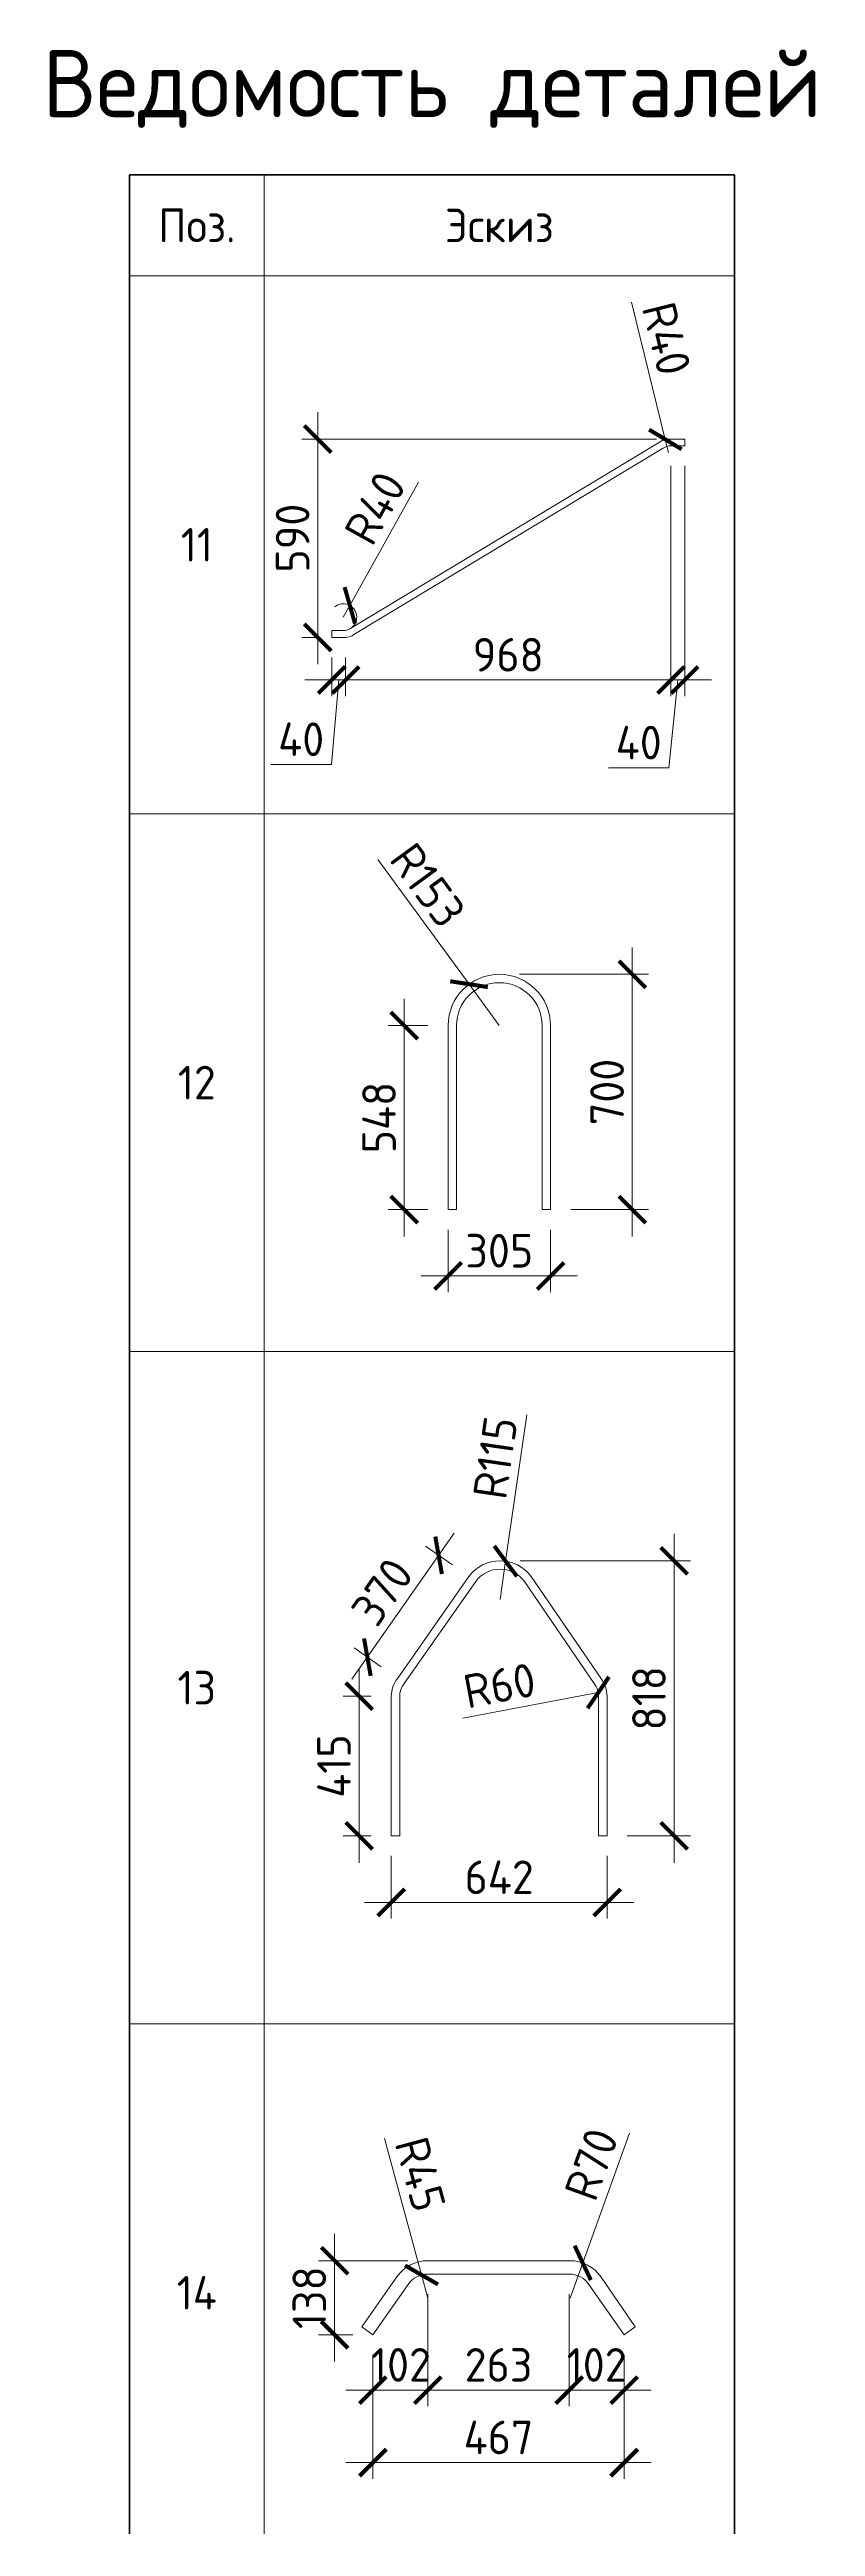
# Model space of a CAD drawing. Header units: millimetres. Extents: x -65574 to 111613, y -106550 to -50518.
# Drawn here: x 110473 to 111613, y -69843 to -66158 of the extents above; entities that cross this region are included whole.
import ezdxf

# ---------------------------------------------------------------- set-up
doc = ezdxf.new("R2010")
doc.units = ezdxf.units.MM
doc.layers.get('Defpoints').update_dxf_attribs({"color": 6})
doc.styles.add('GOST-2.304_Type-B', font='GOST Common.ttf')
doc.dimstyles.new('УРСТ', dxfattribs={"dimtxt": 2.5, "dimasz": 2, "dimexe": 1.2, "dimexo": 1.5, "dimtad": 1, "dimdec": 0, "dimrnd": 1, "dimtxsty": 'GOST-2.304_Type-B', "dimblk": 'ARCHTICK', "dimcen": 2, "dimdle": 2, "dimazin": 3, "dimtfac": 1, "dimtdec": 0, "dimtmove": 1, "dimatfit": 0, "dimldrblk": 'NONE', "dimlwd": 15, "dimlwe": 15, "dimarcsym": 0})

# ---------------------------------------------------------------- blocks, each defined once
blk = doc.blocks.new('*T36')
at = {"color": 7, "lineweight": 50, "transparency": 16777216}
for p, q in [((0, 0), (900, 0)), ((0, 0), (0, -6910)), ((900, 0), (900, -6910)), ((0, -6910), (900, -6910))]:
    blk.add_line(p, q, dxfattribs=at)
at = {"color": 7, "lineweight": 20, "transparency": 16777216}
for p, q in [((200, 0), (200, -6910)), ((0, -150), (900, -150)), ((0, -950), (900, -950)), ((0, -1750), (900, -1750)), ((0, -2750), (900, -2750)), ((0, -3550), (900, -3550)), ((200, -4350), (900, -4350)), ((0, -4990), (900, -4990))]:
    blk.add_line(p, q, dxfattribs=at)
at = {"color": 0, "lineweight": -2, "transparency": 16777216}
blk.add_line((0, -4350), (200, -4350), dxfattribs=at)
at = {"color": 7, "lineweight": 15, "transparency": 16777216}
blk.add_line((0, -5630), (900, -5630), dxfattribs=at)
at = {"color": 7, "lineweight": -2, "transparency": 16777216}
blk.add_line((0, -6270), (900, -6270), dxfattribs=at)
at = {"transparency": 16777216, "attachment_point": 5, "style": 'GOST-2.304_Type-B'}
for s, insert, char_height, width in [('Поз.', (100, -75), 50, 199.4), ('{\\H20x;Эскиз}', (550, -75), 2.5, 699.4), ('{\\H0.28571x;11}', (100, -550), 175, 199.4), ('12', (100, -1350), 50, 199.4), ('{\\H0.28571x;13}', (100, -2250), 175, 199.4), ('14', (100, -3150), 50, 199.4), ('{\\H0.28571x;15}', (100, -3950), 175, 199.4), ('Ф1', (100, -4670), 50, 199.4), ('Ф2', (100, -5310), 50, 199.4), ('Ф3', (100, -5950), 50, 199.4), ('Ф4', (100, -6590), 50, 199.4)]:
    blk.add_mtext(s, dxfattribs=dict(at, insert=insert, char_height=char_height, width=width))
blk = doc.blocks.new('_ArchTick')
at = {"color": 0, "linetype": 'ByBlock', "const_width": 0.15}
blk.add_lwpolyline([(-0.5, -0.5), (0.5, 0.5)], dxfattribs=at)
blk = doc.blocks.new('*D40')
at = {"color": 0, "lineweight": 15, "transparency": 16777216}
for p, q in [((111001, -67570.1), (111001, -67923.8)), ((111036.2, -67610.1), (110977, -67610.1)), ((111036.2, -67883.8), (110977, -67883.8))]:
    blk.add_line(p, q, dxfattribs=at)
at = {"layer": 'Defpoints', "color": 0, "lineweight": -2, "transparency": 16777216}
for p in [(111066.2, -67610.1), (111001, -67883.8), (111066.2, -67883.8)]:
    blk.add_point(p, dxfattribs=at)
at = {"color": 0, "lineweight": 15, "transparency": 16777216, "xscale": 40, "yscale": 40, "zscale": 40}
for p, rotation in [((111001, -67610.1), 90), ((111001, -67883.8), 270)]:
    blk.add_blockref('_ArchTick', p, dxfattribs=dict(at, rotation=rotation))
at = {"color": 0, "lineweight": 15, "transparency": 16777216, "insert": (110963.5, -67746.9), "char_height": 50, "attachment_point": 5, "rotation": 90, "style": 'GOST-2.304_Type-B'}
blk.add_mtext('\\A1;548', dxfattribs=at)
blk = doc.blocks.new('_None')
blk = doc.blocks.new('*D100')
at = {"color": 0, "lineweight": 15, "transparency": 16777216}
for p, q in [((111340.3, -67493.8), (111340.3, -67923.8)), ((111172.4, -67533.8), (111364.3, -67533.8)), ((111248.7, -67883.8), (111364.3, -67883.8))]:
    blk.add_line(p, q, dxfattribs=at)
at = {"layer": 'Defpoints', "color": 0, "lineweight": -2, "transparency": 16777216}
for p in [(111142.4, -67533.8), (111218.7, -67883.8), (111340.3, -67883.8)]:
    blk.add_point(p, dxfattribs=at)
at = {"color": 0, "lineweight": 15, "transparency": 16777216, "xscale": 40, "yscale": 40, "zscale": 40}
for p, rotation in [((111340.3, -67533.8), 90), ((111340.3, -67883.8), 270)]:
    blk.add_blockref('_ArchTick', p, dxfattribs=dict(at, rotation=rotation))
at = {"color": 0, "lineweight": 15, "transparency": 16777216, "insert": (111302.8, -67708.8), "char_height": 50, "attachment_point": 5, "rotation": 90, "style": 'GOST-2.304_Type-B'}
blk.add_mtext('\\A1;700', dxfattribs=at)
blk = doc.blocks.new('*D101')
at = {"color": 0, "lineweight": 15, "transparency": 16777216}
for p, q in [((111066.2, -67913.8), (111066.2, -68006.5)), ((111218.7, -67913.8), (111218.7, -68006.5)), ((111026.2, -67982.5), (111258.7, -67982.5))]:
    blk.add_line(p, q, dxfattribs=at)
at = {"layer": 'Defpoints', "color": 0, "lineweight": -2, "transparency": 16777216}
for p in [(111066.2, -67883.8), (111218.7, -67883.8), (111218.7, -67982.5)]:
    blk.add_point(p, dxfattribs=at)
at = {"color": 0, "lineweight": 15, "transparency": 16777216, "xscale": 40, "yscale": 40, "zscale": 40, "rotation": 180}
blk.add_blockref('_ArchTick', (111066.2, -67982.5), dxfattribs=at)
at = {"color": 0, "lineweight": 15, "transparency": 16777216, "xscale": 40, "yscale": 40, "zscale": 40}
blk.add_blockref('_ArchTick', (111218.7, -67982.5), dxfattribs=at)
at = {"color": 0, "lineweight": 15, "transparency": 16777216, "insert": (111142.4, -67945), "char_height": 50, "attachment_point": 5, "style": 'GOST-2.304_Type-B'}
blk.add_mtext('\\A1;305', dxfattribs=at)
blk = doc.blocks.new('*D102')
at = {"color": 0, "lineweight": 15, "transparency": 16777216}
for p in [(110961.5, -67363), (111142.4, -67610.1)]:
    blk.add_line(p, (111097.4, -67548.5), dxfattribs=at)
at = {"layer": 'Defpoints', "color": 0, "lineweight": -2, "transparency": 16777216}
for p in [(111097.4, -67548.5), (111142.4, -67610.1)]:
    blk.add_point(p, dxfattribs=at)
at = {"color": 0, "lineweight": 15, "transparency": 16777216, "xscale": 40, "yscale": 40, "zscale": 40, "rotation": 306.213549739436}
blk.add_blockref('_ArchTick', (111097.4, -67548.5), dxfattribs=at)
at = {"color": 0, "lineweight": 15, "transparency": 16777216, "insert": (111036.1, -67401.3), "char_height": 50, "attachment_point": 5, "rotation": 306.2135, "style": 'GOST-2.304_Type-B'}
blk.add_mtext('\\A1;R153', dxfattribs=at)
blk = doc.blocks.new('*D103')
at = {"color": 0, "lineweight": 15, "transparency": 16777216}
for p, q in [((110893.2, -67062.6), (110893.2, -67120)), ((110913.8, -67062.6), (110913.8, -67120)), ((110893.2, -67096), (110853.2, -67096)), ((110903.5, -67096), (110892.6, -67221.7)), ((110893.2, -67096), (110913.8, -67096)), ((110893.2, -67096), (110913.8, -67096)), ((110913.8, -67096), (110953.8, -67096)), ((110892.6, -67221.7), (110802.6, -67221.7))]:
    blk.add_line(p, q, dxfattribs=at)
at = {"layer": 'Defpoints', "color": 0, "lineweight": -2, "transparency": 16777216}
for p in [(110893.2, -67032.6), (110913.8, -67032.6), (110913.8, -67096)]:
    blk.add_point(p, dxfattribs=at)
at = {"color": 0, "lineweight": 15, "transparency": 16777216, "xscale": 40, "yscale": 40, "zscale": 40}
blk.add_blockref('_ArchTick', (110893.2, -67096), dxfattribs=at)
at = {"color": 0, "lineweight": 15, "transparency": 16777216, "xscale": 40, "yscale": 40, "zscale": 40, "rotation": 180}
blk.add_blockref('_ArchTick', (110913.8, -67096), dxfattribs=at)
at = {"color": 0, "lineweight": 15, "transparency": 16777216, "insert": (110847.6, -67184.2), "char_height": 50, "attachment_point": 5, "style": 'GOST-2.304_Type-B'}
blk.add_mtext('\\A1;40', dxfattribs=at)
blk = doc.blocks.new('*D104')
at = {"color": 0, "lineweight": 15, "transparency": 16777216}
for p, q in [((111397.7, -66777.6), (111397.7, -67120)), ((111418.2, -66777.6), (111418.2, -67120)), ((111397.7, -67096), (111357.7, -67096)), ((111408, -67096), (111394.8, -67226.7)), ((111397.7, -67096), (111418.2, -67096)), ((111397.7, -67096), (111418.2, -67096)), ((111418.2, -67096), (111458.2, -67096)), ((111394.8, -67226.7), (111304.8, -67226.7))]:
    blk.add_line(p, q, dxfattribs=at)
at = {"layer": 'Defpoints', "color": 0, "lineweight": -2, "transparency": 16777216}
for p in [(111397.7, -66747.6), (111418.2, -66747.6), (111418.2, -67096)]:
    blk.add_point(p, dxfattribs=at)
at = {"color": 0, "lineweight": 15, "transparency": 16777216, "xscale": 40, "yscale": 40, "zscale": 40}
blk.add_blockref('_ArchTick', (111397.7, -67096), dxfattribs=at)
at = {"color": 0, "lineweight": 15, "transparency": 16777216, "xscale": 40, "yscale": 40, "zscale": 40, "rotation": 180}
blk.add_blockref('_ArchTick', (111418.2, -67096), dxfattribs=at)
at = {"color": 0, "lineweight": 15, "transparency": 16777216, "insert": (111349.8, -67189.2), "char_height": 50, "attachment_point": 5, "style": 'GOST-2.304_Type-B'}
blk.add_mtext('\\A1;40', dxfattribs=at)
blk = doc.blocks.new('*D105')
at = {"color": 0, "lineweight": 15, "transparency": 16777216}
for p, q in [((110872.4, -66697.6), (110872.4, -67072.6)), ((111376.2, -66737.6), (110848.4, -66737.6)), ((110873.5, -67032.6), (110848.4, -67032.6))]:
    blk.add_line(p, q, dxfattribs=at)
at = {"layer": 'Defpoints', "color": 0, "lineweight": -2, "transparency": 16777216}
for p in [(111406.2, -66737.6), (110872.4, -67032.6), (110903.5, -67032.6)]:
    blk.add_point(p, dxfattribs=at)
at = {"color": 0, "lineweight": 15, "transparency": 16777216, "xscale": 40, "yscale": 40, "zscale": 40}
for p, rotation in [((110872.4, -66737.6), 90), ((110872.4, -67032.6), 270)]:
    blk.add_blockref('_ArchTick', p, dxfattribs=dict(at, rotation=rotation))
at = {"color": 0, "lineweight": 15, "transparency": 16777216, "insert": (110834.9, -66885.1), "char_height": 50, "attachment_point": 5, "rotation": 90, "style": 'GOST-2.304_Type-B'}
blk.add_mtext('\\A1;590', dxfattribs=at)
blk = doc.blocks.new('*D106')
at = {"color": 0, "lineweight": 15, "transparency": 16777216}
for p, q in [((111397.7, -66777.6), (111397.7, -67120)), ((110913.8, -67062.6), (110913.8, -67120)), ((110873.8, -67096), (111437.7, -67096))]:
    blk.add_line(p, q, dxfattribs=at)
at = {"layer": 'Defpoints', "color": 0, "lineweight": -2, "transparency": 16777216}
for p in [(111397.7, -66747.6), (110913.8, -67032.6), (111397.7, -67096)]:
    blk.add_point(p, dxfattribs=at)
at = {"color": 0, "lineweight": 15, "transparency": 16777216, "xscale": 40, "yscale": 40, "zscale": 40, "rotation": 180}
blk.add_blockref('_ArchTick', (110913.8, -67096), dxfattribs=at)
at = {"color": 0, "lineweight": 15, "transparency": 16777216, "xscale": 40, "yscale": 40, "zscale": 40}
blk.add_blockref('_ArchTick', (111397.7, -67096), dxfattribs=at)
at = {"color": 0, "lineweight": 15, "transparency": 16777216, "insert": (111155.7, -67058.5), "char_height": 50, "attachment_point": 5, "style": 'GOST-2.304_Type-B'}
blk.add_mtext('\\A1;968', dxfattribs=at)
blk = doc.blocks.new('*D114')
at = {"color": 0, "lineweight": 15, "transparency": 16777216}
for p in [(111339.3, -66534.3), (111394.2, -66757.6)]:
    blk.add_line(p, (111389.4, -66738.2), dxfattribs=at)
at = {"layer": 'Defpoints', "color": 0, "lineweight": -2, "transparency": 16777216}
for p in [(111389.4, -66738.2), (111394.2, -66757.6)]:
    blk.add_point(p, dxfattribs=at)
at = {"color": 0, "lineweight": 15, "transparency": 16777216, "xscale": 40, "yscale": 40, "zscale": 40, "rotation": 283.8245501433294}
blk.add_blockref('_ArchTick', (111389.4, -66738.2), dxfattribs=at)
at = {"color": 0, "lineweight": 15, "transparency": 16777216, "insert": (111391.2, -66588.4), "char_height": 50, "attachment_point": 5, "rotation": 283.8246, "style": 'GOST-2.304_Type-B'}
blk.add_mtext('\\A1;R40', dxfattribs=at)
blk = doc.blocks.new('*D115')
at = {"color": 0, "lineweight": 15, "transparency": 16777216}
for p, q in [((110933.9, -68855.2), (110933.9, -68567.7)), ((110951.7, -68607.7), (110909.9, -68607.7)), ((110951.7, -68815.2), (110909.9, -68815.2))]:
    blk.add_line(p, q, dxfattribs=at)
at = {"layer": 'Defpoints', "color": 0, "lineweight": -2, "transparency": 16777216}
for p in [(110933.9, -68607.7), (110981.7, -68607.7), (110981.7, -68815.2)]:
    blk.add_point(p, dxfattribs=at)
at = {"color": 0, "lineweight": 15, "transparency": 16777216, "xscale": 40, "yscale": 40, "zscale": 40}
for p, rotation in [((110933.9, -68607.7), 90), ((110933.9, -68815.2), 270)]:
    blk.add_blockref('_ArchTick', p, dxfattribs=dict(at, rotation=rotation))
at = {"color": 0, "lineweight": 15, "transparency": 16777216, "insert": (110896.4, -68711.5), "char_height": 50, "attachment_point": 5, "rotation": 90, "style": 'GOST-2.304_Type-B'}
blk.add_mtext('\\A1;415', dxfattribs=at)
blk = doc.blocks.new('*D116')
at = {"color": 0, "lineweight": 15, "transparency": 16777216}
for p, q in [((111075.1, -68365.2), (110923.2, -68582.2)), ((111072.6, -68412.3), (111032.5, -68384.2)), ((110966.6, -68563.8), (110926.5, -68535.7))]:
    blk.add_line(p, q, dxfattribs=at)
at = {"layer": 'Defpoints', "color": 0, "lineweight": -2, "transparency": 16777216}
for p in [(111097.2, -68429.5), (110946.1, -68549.5), (110991.2, -68581)]:
    blk.add_point(p, dxfattribs=at)
at = {"color": 0, "lineweight": 15, "transparency": 16777216, "xscale": 40, "yscale": 40, "zscale": 40}
for p, rotation in [((111052.1, -68398), 55.01429534462169), ((110946.1, -68549.5), 235.0142953446217)]:
    blk.add_blockref('_ArchTick', p, dxfattribs=dict(at, rotation=rotation))
at = {"color": 0, "lineweight": 15, "transparency": 16777216, "insert": (110968.4, -68452.2), "char_height": 50, "attachment_point": 5, "rotation": 55.0143, "style": 'GOST-2.304_Type-B'}
blk.add_mtext('\\A1;370', dxfattribs=at)
blk = doc.blocks.new('*D117')
at = {"color": 0, "lineweight": 15, "transparency": 16777216}
for p, q in [((111402.6, -68366.1), (111402.6, -68855.2)), ((111173.5, -68406.1), (111426.6, -68406.1)), ((111332.7, -68815.2), (111426.6, -68815.2))]:
    blk.add_line(p, q, dxfattribs=at)
at = {"layer": 'Defpoints', "color": 0, "lineweight": -2, "transparency": 16777216}
for p in [(111143.5, -68406.1), (111302.7, -68815.2), (111402.6, -68815.2)]:
    blk.add_point(p, dxfattribs=at)
at = {"color": 0, "lineweight": 15, "transparency": 16777216, "xscale": 40, "yscale": 40, "zscale": 40}
for p, rotation in [((111402.6, -68406.1), 90), ((111402.6, -68815.2), 270)]:
    blk.add_blockref('_ArchTick', p, dxfattribs=dict(at, rotation=rotation))
at = {"color": 0, "lineweight": 15, "transparency": 16777216, "insert": (111365.1, -68610.7), "char_height": 50, "attachment_point": 5, "rotation": 90, "style": 'GOST-2.304_Type-B'}
blk.add_mtext('\\A1;818', dxfattribs=at)
blk = doc.blocks.new('*D118')
at = {"color": 0, "lineweight": 15, "transparency": 16777216}
for p, q in [((110981.7, -68845.2), (110981.7, -68938.4)), ((111302.7, -68845.2), (111302.7, -68938.4)), ((110941.7, -68914.4), (111342.7, -68914.4))]:
    blk.add_line(p, q, dxfattribs=at)
at = {"layer": 'Defpoints', "color": 0, "lineweight": -2, "transparency": 16777216}
for p in [(110981.7, -68815.2), (111302.7, -68815.2), (111302.7, -68914.4)]:
    blk.add_point(p, dxfattribs=at)
at = {"color": 0, "lineweight": 15, "transparency": 16777216, "xscale": 40, "yscale": 40, "zscale": 40, "rotation": 180}
blk.add_blockref('_ArchTick', (110981.7, -68914.4), dxfattribs=at)
at = {"color": 0, "lineweight": 15, "transparency": 16777216, "xscale": 40, "yscale": 40, "zscale": 40}
blk.add_blockref('_ArchTick', (111302.7, -68914.4), dxfattribs=at)
at = {"color": 0, "lineweight": 15, "transparency": 16777216, "insert": (111142.2, -68876.9), "char_height": 50, "attachment_point": 5, "style": 'GOST-2.304_Type-B'}
blk.add_mtext('\\A1;642', dxfattribs=at)
blk = doc.blocks.new('*D119')
at = {"color": 0, "lineweight": 15, "transparency": 16777216}
blk.add_line((111088.2, -68640.1), (111289.7, -68602.2), dxfattribs=at)
at = {"layer": 'Defpoints', "color": 0, "lineweight": -2, "transparency": 16777216}
for p in [(111260.2, -68607.7), (111289.7, -68602.2)]:
    blk.add_point(p, dxfattribs=at)
at = {"color": 0, "lineweight": 15, "transparency": 16777216, "xscale": 40, "yscale": 40, "zscale": 40, "rotation": 10.66693131159625}
blk.add_blockref('_ArchTick', (111289.7, -68602.2), dxfattribs=at)
at = {"color": 0, "lineweight": 15, "transparency": 16777216, "insert": (111142.7, -68591.7), "char_height": 50, "attachment_point": 5, "rotation": 10.6669, "style": 'GOST-2.304_Type-B'}
blk.add_mtext('\\A1;R60', dxfattribs=at)
blk = doc.blocks.new('*D120')
at = {"color": 0, "lineweight": 15, "transparency": 16777216}
for p in [(111183.6, -68189.1), (111143.5, -68463.6)]:
    blk.add_line(p, (111151.8, -68406.8), dxfattribs=at)
at = {"layer": 'Defpoints', "color": 0, "lineweight": -2, "transparency": 16777216}
for p in [(111151.8, -68406.8), (111143.5, -68463.6)]:
    blk.add_point(p, dxfattribs=at)
at = {"color": 0, "lineweight": 15, "transparency": 16777216, "xscale": 40, "yscale": 40, "zscale": 40, "rotation": 261.6874365820294}
blk.add_blockref('_ArchTick', (111151.8, -68406.8), dxfattribs=at)
at = {"color": 0, "lineweight": 15, "transparency": 16777216, "insert": (111136.4, -68252.9), "char_height": 50, "attachment_point": 5, "rotation": 81.6874, "style": 'GOST-2.304_Type-B'}
blk.add_mtext('\\A1;R115', dxfattribs=at)
blk = doc.blocks.new('*D93')
at = {"color": 0, "lineweight": 15, "transparency": 16777216}
for p, q in [((110897.3, -69407.2), (110897.3, -69597.3)), ((111006.1, -69447.2), (110873.3, -69447.2)), ((110924.3, -69557.3), (110873.3, -69557.3))]:
    blk.add_line(p, q, dxfattribs=at)
at = {"layer": 'Defpoints', "color": 0, "lineweight": -2, "transparency": 16777216}
for p in [(111036.1, -69447.2), (110897.3, -69557.3), (110954.3, -69557.3)]:
    blk.add_point(p, dxfattribs=at)
at = {"color": 0, "lineweight": 15, "transparency": 16777216, "xscale": 40, "yscale": 40, "zscale": 40}
for p, rotation in [((110897.3, -69447.2), 90), ((110897.3, -69557.3), 270)]:
    blk.add_blockref('_ArchTick', p, dxfattribs=dict(at, rotation=rotation))
at = {"color": 0, "lineweight": 15, "transparency": 16777216, "insert": (110859.8, -69502.2), "char_height": 50, "attachment_point": 5, "rotation": 90, "style": 'GOST-2.304_Type-B'}
blk.add_mtext('\\A1;138', dxfattribs=at)
blk = doc.blocks.new('*D94')
at = {"color": 0, "lineweight": 15, "transparency": 16777216}
for p, q in [((111036.1, -69497.2), (111036.1, -69663.7)), ((110954.3, -69587.3), (110954.3, -69663.7)), ((110914.3, -69639.7), (111076.1, -69639.7))]:
    blk.add_line(p, q, dxfattribs=at)
at = {"layer": 'Defpoints', "color": 0, "lineweight": -2, "transparency": 16777216}
for p in [(111036.1, -69467.2), (110954.3, -69557.3), (111036.1, -69639.7)]:
    blk.add_point(p, dxfattribs=at)
at = {"color": 0, "lineweight": 15, "transparency": 16777216, "xscale": 40, "yscale": 40, "zscale": 40, "rotation": 180}
blk.add_blockref('_ArchTick', (110954.3, -69639.7), dxfattribs=at)
at = {"color": 0, "lineweight": 15, "transparency": 16777216, "xscale": 40, "yscale": 40, "zscale": 40}
blk.add_blockref('_ArchTick', (111036.1, -69639.7), dxfattribs=at)
at = {"color": 0, "lineweight": 15, "transparency": 16777216, "insert": (110996.1, -69602.2), "char_height": 50, "attachment_point": 5, "style": 'GOST-2.304_Type-B'}
blk.add_mtext('\\A1;102', dxfattribs=at)
blk = doc.blocks.new('*D95')
at = {"color": 0, "lineweight": 15, "transparency": 16777216}
for p, q in [((111036.1, -69497.2), (111036.1, -69663.7)), ((111246.4, -69497.2), (111246.4, -69663.7)), ((110996.1, -69639.7), (111286.4, -69639.7))]:
    blk.add_line(p, q, dxfattribs=at)
at = {"layer": 'Defpoints', "color": 0, "lineweight": -2, "transparency": 16777216}
for p in [(111036.1, -69467.2), (111246.4, -69467.2), (111246.4, -69639.7)]:
    blk.add_point(p, dxfattribs=at)
at = {"color": 0, "lineweight": 15, "transparency": 16777216, "xscale": 40, "yscale": 40, "zscale": 40, "rotation": 180}
blk.add_blockref('_ArchTick', (111036.1, -69639.7), dxfattribs=at)
at = {"color": 0, "lineweight": 15, "transparency": 16777216, "xscale": 40, "yscale": 40, "zscale": 40}
blk.add_blockref('_ArchTick', (111246.4, -69639.7), dxfattribs=at)
at = {"color": 0, "lineweight": 15, "transparency": 16777216, "insert": (111141.2, -69602.2), "char_height": 50, "attachment_point": 5, "style": 'GOST-2.304_Type-B'}
blk.add_mtext('\\A1;263', dxfattribs=at)
blk = doc.blocks.new('*D96')
at = {"color": 0, "lineweight": 15, "transparency": 16777216}
for p, q in [((111246.4, -69497.2), (111246.4, -69663.7)), ((111328.2, -69587.3), (111328.2, -69663.7)), ((111206.4, -69639.7), (111368.2, -69639.7))]:
    blk.add_line(p, q, dxfattribs=at)
at = {"layer": 'Defpoints', "color": 0, "lineweight": -2, "transparency": 16777216}
for p in [(111246.4, -69467.2), (111328.2, -69557.3), (111328.2, -69639.7)]:
    blk.add_point(p, dxfattribs=at)
at = {"color": 0, "lineweight": 15, "transparency": 16777216, "xscale": 40, "yscale": 40, "zscale": 40, "rotation": 180}
blk.add_blockref('_ArchTick', (111246.4, -69639.7), dxfattribs=at)
at = {"color": 0, "lineweight": 15, "transparency": 16777216, "xscale": 40, "yscale": 40, "zscale": 40}
blk.add_blockref('_ArchTick', (111328.2, -69639.7), dxfattribs=at)
at = {"color": 0, "lineweight": 15, "transparency": 16777216, "insert": (111287.3, -69602.2), "char_height": 50, "attachment_point": 5, "style": 'GOST-2.304_Type-B'}
blk.add_mtext('\\A1;102', dxfattribs=at)
blk = doc.blocks.new('*D97')
at = {"color": 0, "lineweight": 15, "transparency": 16777216}
for p in [(111335.9, -69257.5), (111247.6, -69503.2)]:
    blk.add_line(p, (111266.5, -69450.5), dxfattribs=at)
at = {"layer": 'Defpoints', "color": 0, "lineweight": -2, "transparency": 16777216}
for p in [(111266.5, -69450.5), (111247.6, -69503.2)]:
    blk.add_point(p, dxfattribs=at)
at = {"color": 0, "lineweight": 15, "transparency": 16777216, "xscale": 40, "yscale": 40, "zscale": 40, "rotation": 250.2282242848704}
blk.add_blockref('_ArchTick', (111266.5, -69450.5), dxfattribs=at)
at = {"color": 0, "lineweight": 15, "transparency": 16777216, "insert": (111279.4, -69303.7), "char_height": 50, "attachment_point": 5, "rotation": 70.2282, "style": 'GOST-2.304_Type-B'}
blk.add_mtext('\\A1;R70', dxfattribs=at)
blk = doc.blocks.new('*D98')
at = {"color": 0, "lineweight": 15, "transparency": 16777216}
for p, q in [((110954.3, -69587.3), (110954.3, -69771.6)), ((111328.2, -69587.3), (111328.2, -69771.6)), ((110914.3, -69747.6), (111368.2, -69747.6))]:
    blk.add_line(p, q, dxfattribs=at)
at = {"layer": 'Defpoints', "color": 0, "lineweight": -2, "transparency": 16777216}
for p in [(110954.3, -69557.3), (111328.2, -69557.3), (111328.2, -69747.6)]:
    blk.add_point(p, dxfattribs=at)
at = {"color": 0, "lineweight": 15, "transparency": 16777216, "xscale": 40, "yscale": 40, "zscale": 40, "rotation": 180}
blk.add_blockref('_ArchTick', (110954.3, -69747.6), dxfattribs=at)
at = {"color": 0, "lineweight": 15, "transparency": 16777216, "xscale": 40, "yscale": 40, "zscale": 40}
blk.add_blockref('_ArchTick', (111328.2, -69747.6), dxfattribs=at)
at = {"color": 0, "lineweight": 15, "transparency": 16777216, "insert": (111141.2, -69710.1), "char_height": 50, "attachment_point": 5, "style": 'GOST-2.304_Type-B'}
blk.add_mtext('\\A1;467', dxfattribs=at)
blk = doc.blocks.new('*D112')
at = {"color": 0, "lineweight": 15, "transparency": 16777216}
for p in [(110971.8, -69265.7), (111036.1, -69503.2)]:
    blk.add_line(p, (111026.7, -69468.4), dxfattribs=at)
at = {"layer": 'Defpoints', "color": 0, "lineweight": -2, "transparency": 16777216}
for p in [(111026.7, -69468.4), (111036.1, -69503.2)]:
    blk.add_point(p, dxfattribs=at)
at = {"color": 0, "lineweight": 15, "transparency": 16777216, "xscale": 40, "yscale": 40, "zscale": 40, "rotation": 285.1600962483718}
blk.add_blockref('_ArchTick', (111026.7, -69468.4), dxfattribs=at)
at = {"color": 0, "lineweight": 15, "transparency": 16777216, "insert": (111024.9, -69318.6), "char_height": 50, "attachment_point": 5, "rotation": 285.1601, "style": 'GOST-2.304_Type-B'}
blk.add_mtext('\\A1;R45', dxfattribs=at)
blk = doc.blocks.new('*D113')
at = {"color": 0, "lineweight": 15, "transparency": 16777216}
for p in [(111022.1, -66801.6), (110910.3, -67002.6)]:
    blk.add_line(p, (110920, -66985.1), dxfattribs=at)
blk.add_arc((110910.3, -67002.6), 20, 308.3547, 129.6726, dxfattribs=at)
at = {"layer": 'Defpoints', "color": 0, "lineweight": -2, "transparency": 16777216}
for p in [(110910.3, -67002.6), (110920, -66985.1)]:
    blk.add_point(p, dxfattribs=at)
at = {"color": 0, "lineweight": 15, "transparency": 16777216, "xscale": 40, "yscale": 40, "zscale": 40, "rotation": 240.9176738915612}
blk.add_blockref('_ArchTick', (110920, -66985.1), dxfattribs=at)
at = {"color": 0, "lineweight": 15, "transparency": 16777216, "insert": (110957.7, -66840.2), "char_height": 50, "attachment_point": 5, "rotation": 60.9177, "style": 'GOST-2.304_Type-B'}
blk.add_mtext('\\A1;R40', dxfattribs=at)

msp = doc.modelspace()

# ---------------------------------------------------------------- linework, layer by layer
at = {"color": 0, "lineweight": 15}
for points in [[(110913.8, -67032.6), (110893.2, -67032.6), (110893.2, -67022.6), (110910.3, -67022.6, 0.168934), (110922.7, -67018.3), (111381.8, -66741.9, -0.168934), (111394.2, -66737.6), (111418.2, -66737.6), (111418.2, -66747.6), (111397.7, -66747.6, 0.168934), (111385.3, -66751.9), (110926.2, -67028.3, -0.168934)], [(111302.7, -68607.7, 0.171838), (111293.2, -68581), (111189.7, -68429.5, 0.50492), (111097.2, -68429.5), (110991.2, -68581, 0.171838), (110981.7, -68607.7), (110981.7, -68815.2), (110994.2, -68815.2), (110994.2, -68607.7, -0.171838), (111000.9, -68588.9), (111107.3, -68436.9, -0.50492), (111179.7, -68436.9), (111283.5, -68588.9, -0.171838), (111290.2, -68607.7), (111290.2, -68815.2), (111302.7, -68815.2)], [(111344.6, -69545.8), (111328.2, -69557.3), (111275.8, -69482.5, 0.244744), (111246.4, -69467.2), (111246.4, -69467.2), (111036.1, -69467.2, 0.244744), (111006.6, -69482.5), (110954.3, -69557.3), (110937.9, -69545.8), (110990.2, -69471, -0.244744), (111036.1, -69447.2), (111247.6, -69447.2, -0.247695), (111293.8, -69471.6)]]:
    msp.add_lwpolyline(points, format="xyb", close=True, dxfattribs=at)
at = {"color": 0, "lineweight": 15, "ltscale": 100}
msp.add_lwpolyline([(111078.7, -67883.8), (111078.7, -67610.1, -1), (111206.2, -67610.1), (111206.2, -67883.8), (111218.7, -67883.8), (111218.7, -67610.1, 1), (111066.2, -67610.1), (111066.2, -67883.8)], format="xyb", close=True, dxfattribs=at)

# ---------------------------------------------------------------- block references
msp.add_blockref('*T36', (110592.4, -66344.9))

# ---------------------------------------------------------------- texts
at = {"color": 0, "insert": (111042.4, -66274.8), "char_height": 100, "width": 3700, "attachment_point": 8, "style": 'GOST-2.304_Type-B'}
msp.add_mtext('Ведомость деталей', dxfattribs=at)

# ---------------------------------------------------------------- dimensions: what is measured, and where the dimension line sits
at = {"color": 0, "lineweight": 15}
for center, mpoint, text, picture, middle in [((111394.2, -66757.6), (111389.4, -66738.2), 'R40', '*D114', (111391.2, -66588.4)), ((110910.3, -67002.6), (110920, -66985.1), 'R40', '*D113', (110957.7, -66840.2)), ((111142.4, -67610.1), (111097.4, -67548.5), 'R153', '*D102', (111036.1, -67401.3)), ((111143.5, -68463.6), (111151.8, -68406.8), 'R115', '*D120', (111136.4, -68252.9)), ((111036.1, -69503.2), (111026.7, -69468.4), 'R45', '*D112', (111024.9, -69318.6)), ((111247.6, -69503.2), (111266.5, -69450.5), 'R70', '*D97', (111279.4, -69303.7))]:
    dim = msp.add_radius_dim(center=center, mpoint=mpoint, text=text, dimstyle='УРСТ', override={"dimscale": 0}, dxfattribs=at)
    dim.commit()
    dim.dimension.update_dxf_attribs({"geometry": picture, "text_midpoint": middle})
for base, p1, p2, text, picture, middle in [((110872.4, -67032.6), (111406.2, -66737.6), (110903.5, -67032.6), '590', '*D105', (110834.9, -66885.1)), ((111340.3, -67883.8), (111142.4, -67533.8), (111218.7, -67883.8), '700', '*D100', (111302.8, -67708.8)), ((111001, -67883.8), (111066.2, -67610.1), (111066.2, -67883.8), '548', '*D40', (110963.5, -67746.9)), ((111402.6, -68815.2), (111143.5, -68406.1), (111302.7, -68815.2), '818', '*D117', (111365.1, -68610.7)), ((110933.9, -68607.7), (110981.7, -68815.2), (110981.7, -68607.7), '415', '*D115', (110896.4, -68711.5)), ((110897.3, -69557.3), (111036.1, -69447.2), (110954.3, -69557.3), '138', '*D93', (110859.8, -69502.2))]:
    dim = msp.add_linear_dim(base=base, p1=p1, p2=p2, angle=90, text=text, dimstyle='УРСТ', override={"dimscale": 0}, dxfattribs=at)
    dim.commit()
    dim.dimension.update_dxf_attribs({"geometry": picture, "text_midpoint": middle})
for base, p1, p2, text, picture, middle in [((111397.7, -67096), (110913.8, -67032.6), (111397.7, -66747.6), '968', '*D106', (111155.7, -67058.5)), ((111218.7, -67982.5), (111066.2, -67883.8), (111218.7, -67883.8), '305', '*D101', (111142.4, -67945)), ((111302.7, -68914.4), (110981.7, -68815.2), (111302.7, -68815.2), '642', '*D118', (111142.2, -68876.9)), ((111246.4, -69639.7), (111036.1, -69467.2), (111246.4, -69467.2), '263', '*D95', (111141.2, -69602.2)), ((111328.2, -69747.6), (110954.3, -69557.3), (111328.2, -69557.3), '467', '*D98', (111141.2, -69710.1))]:
    dim = msp.add_linear_dim(base=base, p1=p1, p2=p2, text=text, dimstyle='УРСТ', override={"dimscale": 0}, dxfattribs=at)
    dim.commit()
    dim.dimension.update_dxf_attribs({"geometry": picture, "text_midpoint": middle})
for base, p1, p2, text, picture, middle in [((111418.2, -67096), (111397.7, -66747.6), (111418.2, -66747.6), '40', '*D104', (111382.3, -67226.7)), ((110913.8, -67096), (110893.2, -67032.6), (110913.8, -67032.6), '40', '*D103', (110880.1, -67221.7)), ((111036.1, -69639.7), (110954.3, -69557.3), (111036.1, -69467.2), '102', '*D94', (110996.1, -69639.7)), ((111328.2, -69639.7), (111246.4, -69467.2), (111328.2, -69557.3), '102', '*D96', (111287.3, -69639.7))]:
    dim = msp.add_linear_dim(base=base, p1=p1, p2=p2, text=text, dimstyle='УРСТ', override={"dimscale": 0}, dxfattribs=at)
    dim.commit()
    dim.dimension.update_dxf_attribs({"geometry": picture, "text_midpoint": middle, "dimtype": 160})
dim = msp.add_aligned_dim(p1=(111097.2, -68429.5), p2=(110991.2, -68581), distance=-55, text='370', dimstyle='УРСТ', override={"dimscale": 0}, dxfattribs=at)
dim.commit()
dim.dimension.update_dxf_attribs({"geometry": '*D116', "text_midpoint": (110968.4, -68452.2)})
dim = msp.add_radius_dim(center=(111260.2, -68607.7), mpoint=(111289.7, -68602.2), text='R60', dimstyle='УРСТ', override={"dimscale": 0}, dxfattribs=at)
dim.commit()
dim.dimension.update_dxf_attribs({"geometry": '*D119', "text_midpoint": (111149.7, -68628.6), "dimtype": 164})

doc.saveas('drawing.dxf')
